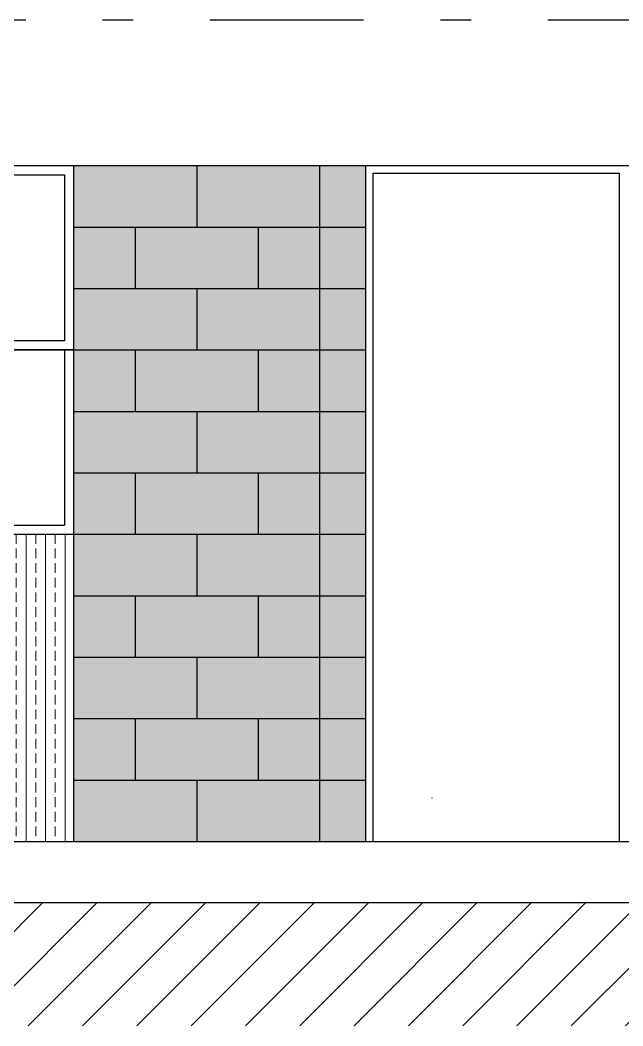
# Model space of a CAD drawing. Header units: metres. Extents: x 60.2 to 106, y 8.7 to 62.9.
# Drawn here: x 75.156 to 77.119, y 59.307 to 62.58 of the extents above; entities that cross this region are included whole.
import ezdxf

# ---------------------------------------------------------------- set-up
doc = ezdxf.new("R2010")
doc.units = ezdxf.units.M
doc.header["$LTSCALE"] = 5
doc.header["$MEASUREMENT"] = 0
doc.linetypes.add('DASHDOT', pattern=[1, 0.5, -0.25, 0, -0.25])
doc.layers.get('0').update_dxf_attribs({"color": 30})
for name, color, linetype, lineweight in [('A-ANNO-NOTE', 7, 'Continuous', 35), ('A-ANNO-SCRN', 30, 'Continuous', 9), ('A-ELEV-MBE1', 7, 'Continuous', 25), ('A-ELEV-PATT', 8, 'Continuous', 18)]:
    doc.layers.add(name, color=color, linetype=linetype, lineweight=lineweight)

# ---------------------------------------------------------------- blocks, each defined once
blk = doc.blocks.new('_Open90')
at = {"color": 0, "linetype": 'ByBlock', "lineweight": -2}
for p, q in [((0, 0), (-1, 0)), ((-0.5, 0.5), (0, 0)), ((0, 0), (-0.5, -0.5))]:
    blk.add_line(p, q, dxfattribs=at)

msp = doc.modelspace()

# ---------------------------------------------------------------- hatches: boundary and pattern name
at = {"layer": 'A-ANNO-SCRN'}
h = msp.add_hatch(dxfattribs=at)
h.set_pattern_fill('ANSI31', color=0)
h.set_pattern_definition([(45, (-23.21072, 10.23377), (-0.08838835, 0.08838835), [])])
h.paths.add_polyline_path([(84.6811, 59.3066), (84.6811, 59.7066), (70.9311, 59.7066), (70.9311, 59.3066)])
at = {"layer": 'A-ELEV-PATT'}
h = msp.add_hatch(dxfattribs=at)
h.set_pattern_fill('DOTS', color=256, scale=0.025, angle=180, style=0)
h.set_pattern_definition([(360, (39.13785, -200.394645), (0.01984375, 0.0396875), [0, -0.0396875])])
h.paths.add_polyline_path([(75.3311, 62.1066), (76.2811, 62.1066), (76.2811, 59.9066), (75.3311, 59.9066)])
h.paths.add_polyline_path([(72.9311, 62.1066), (74.5311, 62.1066), (74.5311, 59.9066), (72.9311, 59.9066)])
h = msp.add_hatch(dxfattribs=at)
h.set_pattern_fill('BRASS', color=256, scale=0.01, angle=270, style=0)
h.set_pattern_definition([(90, (54.53785, -200.394645), (-0.0635, 2e-17), []), (90, (54.5061, -200.394645), (-0.0635, 2e-17), [0.03175, -0.015875])])
h.paths.add_polyline_path([(74.5311, 60.9066), (75.3311, 60.9066), (75.3311, 59.9066), (74.5311, 59.9066)])

# ---------------------------------------------------------------- linework, layer by layer
at = {"layer": 'A-ELEV-MBE1', "linetype": 'DASHDOT', "ltscale": 0.2}
msp.add_line((82.8743, 62.5803), (72.9311, 62.5803), dxfattribs=at)
at = {"layer": 'A-ELEV-MBE1'}
for p, q in [((72.9311, 62.1066), (80.5969, 62.1066)), ((75.3311, 59.9066), (75.3311, 62.1066)), ((75.7311, 62.1066), (75.7311, 61.9066)), ((76.1311, 62.1066), (76.1311, 59.9066)), ((76.2811, 62.1066), (76.2811, 59.9066)), ((74.5611, 62.0766), (75.3011, 62.0766)), ((75.3011, 62.0766), (75.3011, 61.5366)), ((75.3311, 61.9066), (76.2811, 61.9066)), ((75.5311, 61.9066), (75.5311, 61.7066)), ((75.9311, 61.9066), (75.9311, 61.7066)), ((75.3311, 61.7066), (76.2811, 61.7066)), ((75.7311, 61.7066), (75.7311, 61.5066)), ((75.1311, 61.5066), (76.2811, 61.5066)), ((75.3011, 61.5066), (75.3011, 60.9366)), ((75.5311, 61.5066), (75.5311, 61.3066)), ((75.9311, 61.5066), (75.9311, 61.3066)), ((75.3311, 61.3066), (76.2811, 61.3066)), ((75.7311, 61.3066), (75.7311, 61.1066)), ((75.3311, 61.1066), (76.2811, 61.1066)), ((75.5311, 61.1066), (75.5311, 60.9066)), ((75.9311, 61.1066), (75.9311, 60.9066)), ((74.5611, 60.9366), (75.3011, 60.9366)), ((74.5311, 60.9066), (75.3311, 60.9066)), ((75.3311, 60.9066), (76.2811, 60.9066)), ((75.7311, 60.9066), (75.7311, 60.7066)), ((75.3311, 60.7066), (76.2811, 60.7066)), ((75.5311, 60.7066), (75.5311, 60.5066)), ((75.9311, 60.7066), (75.9311, 60.5066)), ((75.3311, 60.5066), (76.2811, 60.5066)), ((75.7311, 60.5066), (75.7311, 60.3066)), ((75.3311, 60.3066), (76.2811, 60.3066)), ((75.5311, 60.3066), (75.5311, 60.1066)), ((75.9311, 60.3066), (75.9311, 60.1066)), ((75.3311, 60.1066), (76.2811, 60.1066)), ((75.7311, 60.1066), (75.7311, 59.9066)), ((72.9311, 59.9066), (79.3311, 59.9066)), ((84.6811, 59.7066), (70.9311, 59.7066))]:
    msp.add_line(p, q, dxfattribs=at)
for points in [[(76.3061, 59.9066), (76.3061, 62.0816), (77.1061, 62.0816), (77.1061, 59.9066)], [(75.3011, 61.5366), (74.5611, 61.5366)], [(75.3311, 61.5066), (74.5311, 61.5066)]]:
    msp.add_lwpolyline(points, dxfattribs=at)

# ---------------------------------------------------------------- block references
at = {"layer": 'A-ANNO-NOTE', "xscale": 0.0002, "yscale": 0.0002, "zscale": 0.0002, "rotation": 98.38485578025396}
msp.add_blockref('_Open90', (76.4971, 60.0477), dxfattribs=at)

doc.saveas('drawing.dxf')
